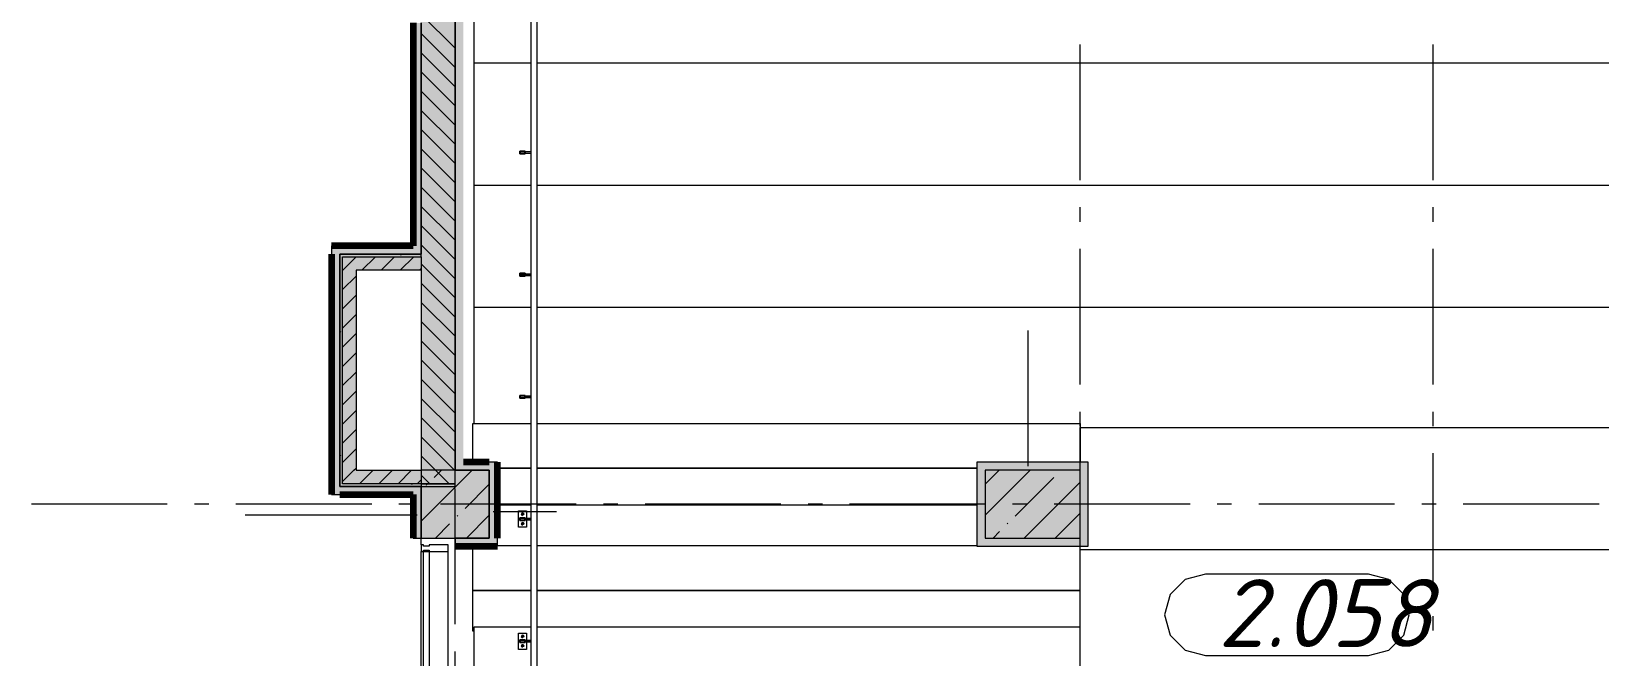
# Model space of a CAD drawing. Header units: millimetres. Extents: x -537608 to 253996, y -217170 to 186033.
# Drawn here: x -359182 to -347637, y -38024 to -33418 of the extents above; entities that cross this region are included whole.
import ezdxf

# ---------------------------------------------------------------- set-up
doc = ezdxf.new("R2010")
doc.units = ezdxf.units.MM
doc.layers.add('16) Лак 1.6м', color=160, linetype='Continuous', lineweight=90)
doc.layers.add('PDF _Геометрия', color=7, linetype='Continuous')
doc.layers.add('PDF _Текст', color=7, linetype='Continuous')
doc.layers.add('PDF _Сплошная заливка', color=7, linetype='Continuous', true_color=0xffffff)
doc.styles.add('PDF ISOCPEUR Italic', font='isocpeui.ttf')

msp = doc.modelspace()

# ---------------------------------------------------------------- hatches: boundary and pattern name
at = {"layer": 'PDF _Сплошная заливка', "transparency": 33554559}
for points in [[(-356311.3745, -36750.6652), (-356061.3734, -36750.6652), (-356061.3734, -31850.6636), (-356311.3745, -31850.6636), (-356311.3745, -36650.6648)], [(-356911.3684, -36750.6652), (-356891.3718, -36750.6652), (-356891.3718, -35058.4925), (-356911.3684, -35058.4925), (-356911.3684, -36650.6648)], [(-356891.3718, -36650.6648), (-356791.3714, -36650.6648), (-356791.3714, -35078.4913), (-356891.3718, -35078.4913), (-356891.3718, -35345.0422)], [(-356311.3745, -36750.6652), (-356311.3745, -36650.6648), (-356891.3718, -36650.6648), (-356891.3718, -36750.6652), (-356615.3803, -36750.6652)]]:
    msp.add_hatch(color=256, dxfattribs=at).paths.add_polyline_path(points)
at = {"layer": 'PDF _Сплошная заливка', "true_color": 0xff7d7d, "transparency": 33554559}
for points in [[(-356911.3684, -35058.4925), (-356311.3745, -35058.4925), (-356311.3745, -34998.4919), (-356971.367, -34998.4919), (-356971.367, -35058.4925)], [(-356371.373, -36830.6647), (-356371.373, -36770.6662), (-356911.3684, -36770.6662), (-356911.3684, -36830.6647), (-356615.3803, -36830.6647)]]:
    msp.add_hatch(color=11, dxfattribs=at).paths.add_polyline_path(points)
at = {"layer": 'PDF _Сплошная заливка', "true_color": 0x56bc34, "transparency": 33554559}
for points in [[(-355751.3738, -37150.6648), (-355751.3738, -36590.6662), (-355811.3724, -36590.6662), (-355811.3724, -37150.6648), (-355777.4074, -37150.6648)], [(-352161.3654, -36650.6648), (-351401.3725, -36650.6648), (-351401.3725, -36590.6662), (-352221.3725, -36590.6662), (-352221.3725, -36650.6648)], [(-355751.3738, -37210.6655), (-355751.3738, -37150.6648), (-356061.3734, -37150.6648), (-356061.3734, -37210.6655), (-355777.4074, -37210.6655)], [(-352161.3654, -37210.6655), (-351401.3725, -37210.6655), (-351401.3725, -37150.6648), (-352221.3725, -37150.6648), (-352221.3725, -37210.6655)]]:
    msp.add_hatch(color=85, dxfattribs=at).paths.add_polyline_path(points)

# ---------------------------------------------------------------- linework, layer by layer
at = {"layer": '16) Лак 1.6м'}
for p, q in [((-356371.373, -33355.6649), (-356371.373, -34998.4919)), ((-356371.373, -34998.4919), (-356971.367, -34998.4919)), ((-356971.367, -35058.4925), (-356971.367, -36830.6647)), ((-355811.3724, -36590.6662), (-356001.3663, -36590.6662)), ((-355751.3738, -37150.6648), (-355751.3738, -36590.6662)), ((-356911.3684, -36830.6647), (-356371.373, -36830.6647)), ((-356371.373, -36830.6647), (-356371.373, -37150.6648)), ((-356061.3734, -37210.6655), (-355751.3738, -37210.6655))]:
    msp.add_line(p, q, dxfattribs=at)
at = {"layer": 'PDF _Геометрия', "lineweight": 9}
for p, q in [((-355501.3728, -40165.6665), (-355501.3728, -27585.6631)), ((-355461.3709, -27585.6631), (-355461.3709, -40165.6665)), ((-356061.3734, -36590.6662), (-356061.3734, -31910.6643)), ((-356061.3734, -31910.6643), (-356061.3734, -36590.6662)), ((-356061.3734, -33543.2734), (-356311.3745, -33293.2723)), ((-356311.3745, -33355.6649), (-356311.3745, -34998.4919)), ((-356311.3745, -34998.4919), (-356311.3745, -33355.6649)), ((-356061.3734, -33684.6945), (-356311.3745, -33434.6934)), ((-356061.3734, -33826.1156), (-356311.3745, -33576.1145)), ((-356061.3734, -33967.5368), (-356311.3745, -33717.5356)), ((-356061.3734, -34108.9579), (-356311.3745, -33858.9568)), ((-356061.3734, -34250.379), (-356311.3745, -34000.38)), ((-356061.3734, -34391.8001), (-356311.3745, -34141.8011)), ((-356061.3734, -34533.2212), (-356311.3745, -34283.2222)), ((-355586.3714, -34320.6643), (-355586.3714, -34300.6655)), ((-355586.3714, -34300.6655), (-355586.3714, -34320.6643)), ((-355546.3695, -34300.6655), (-355586.3714, -34300.6655)), ((-355586.3714, -34320.6643), (-355546.3695, -34320.6643)), ((-355583.3745, -34303.6646), (-355583.3745, -34317.6653)), ((-355583.3745, -34317.6653), (-355583.3745, -34303.6646)), ((-355583.3745, -34303.6646), (-355549.3664, -34303.6646)), ((-355549.3664, -34317.6653), (-355583.3745, -34317.6653)), ((-355549.3664, -34317.6653), (-355549.3664, -34303.6646)), ((-355549.3664, -34303.6646), (-355549.3664, -34317.6653)), ((-355546.3695, -34300.6655), (-355546.3695, -34320.6643)), ((-355546.3695, -34320.6643), (-355546.3695, -34300.6655)), ((-355506.3676, -34305.6647), (-355546.3695, -34305.6647)), ((-355546.3695, -34305.8348), (-355546.3695, -34305.6647)), ((-355546.3695, -34305.6647), (-355546.3695, -34305.8348)), ((-355546.3695, -34306.3343), (-355546.3695, -34305.8348)), ((-355546.3695, -34305.8348), (-355546.3695, -34306.3343)), ((-355546.3695, -34307.1287), (-355546.3695, -34306.3343)), ((-355546.3695, -34306.3343), (-355546.3695, -34307.1287)), ((-355546.3695, -34308.1643), (-355546.3695, -34307.1287)), ((-355546.3695, -34307.1287), (-355546.3695, -34308.1643)), ((-355546.3695, -34309.3699), (-355546.3695, -34308.1643)), ((-355546.3695, -34308.1643), (-355546.3695, -34309.3699)), ((-355546.3695, -34310.6639), (-355546.3695, -34309.3699)), ((-355546.3695, -34309.3699), (-355546.3695, -34310.6639)), ((-355546.3695, -34310.6639), (-355546.3695, -34311.9599)), ((-355546.3695, -34311.9599), (-355546.3695, -34310.6639)), ((-355546.3695, -34311.9599), (-355546.3695, -34313.1656)), ((-355546.3695, -34313.1656), (-355546.3695, -34311.9599)), ((-355546.3695, -34313.1656), (-355546.3695, -34314.2011)), ((-355546.3695, -34314.2011), (-355546.3695, -34313.1656)), ((-355546.3695, -34314.2011), (-355546.3695, -34314.9956)), ((-355546.3695, -34314.9956), (-355546.3695, -34314.2011)), ((-355546.3695, -34314.9956), (-355546.3695, -34315.4951)), ((-355546.3695, -34315.4951), (-355546.3695, -34314.9956)), ((-355546.3695, -34315.4951), (-355546.3695, -34315.6652)), ((-355546.3695, -34315.6652), (-355546.3695, -34315.4951)), ((-355546.3695, -34315.6652), (-355506.3676, -34315.6652)), ((-355501.3728, -34305.6647), (-355506.3676, -34305.6647)), ((-355506.3676, -34315.6652), (-355502.8368, -34315.6652)), ((-356061.3734, -34674.6445), (-356311.3745, -34424.6434)), ((-356061.3734, -34816.0656), (-356311.3745, -34566.0645)), ((-356061.3734, -34957.4867), (-356311.3745, -34707.4856)), ((-356061.3734, -35098.9078), (-356311.3745, -34848.9067)), ((-356971.367, -34998.4919), (-356971.367, -35058.4925)), ((-356891.3718, -35058.4925), (-356911.3684, -35058.4925)), ((-356911.3684, -35058.4925), (-356911.3684, -36650.6648)), ((-356911.3684, -36770.6662), (-356911.3684, -35058.4925)), ((-356911.3684, -35058.4925), (-356311.3745, -35058.4925)), ((-356791.3714, -35058.4925), (-356891.3718, -35058.4925)), ((-356891.3718, -36650.6648), (-356891.3718, -35078.4913)), ((-356891.3718, -35078.4913), (-356791.3714, -35078.4913)), ((-356891.3718, -35179.3702), (-356791.3714, -35079.3697)), ((-356311.3745, -35058.4925), (-356791.3714, -35058.4925)), ((-356791.3714, -35079.3697), (-356790.493, -35078.4913)), ((-356791.3714, -35078.4913), (-356311.3745, -35078.4913)), ((-356749.0701, -35178.4918), (-356649.0697, -35078.4913)), ((-356607.6469, -35178.4918), (-356507.6464, -35078.4913)), ((-356466.2322, -35178.4918), (-356366.2318, -35078.4913)), ((-356061.3734, -35240.3289), (-356311.3745, -34990.3278)), ((-356311.3745, -35058.4925), (-356311.3745, -34998.4919)), ((-356311.3745, -34998.4919), (-356311.3745, -35058.4925)), ((-356311.3745, -35078.4913), (-356311.3745, -35058.4925)), ((-356311.3745, -35078.4913), (-356311.3745, -35178.4918)), ((-356311.3745, -35178.4918), (-356791.3714, -35178.4918)), ((-356791.3714, -35178.4918), (-356791.3714, -36650.6648)), ((-356324.8089, -35178.4918), (-356311.3745, -35165.0552)), ((-356061.3734, -35381.7501), (-356311.3745, -35131.7511)), ((-356311.3745, -35178.4918), (-356311.3745, -36650.6648)), ((-355586.3714, -35220.666), (-355586.3714, -35200.665)), ((-355586.3714, -35200.665), (-355586.3714, -35220.666)), ((-355546.3695, -35200.665), (-355586.3714, -35200.665)), ((-355583.3745, -35203.6641), (-355583.3745, -35217.6648)), ((-355583.3745, -35217.6648), (-355583.3745, -35203.6641)), ((-355583.3745, -35203.6641), (-355549.3664, -35203.6641)), ((-355549.3664, -35217.6648), (-355549.3664, -35203.6641)), ((-355549.3664, -35203.6641), (-355549.3664, -35217.6648)), ((-355546.3695, -35200.665), (-355546.3695, -35220.666)), ((-355546.3695, -35220.666), (-355546.3695, -35200.665)), ((-355506.3676, -35205.6642), (-355546.3695, -35205.6642)), ((-355546.3695, -35205.6642), (-355506.3676, -35205.6642)), ((-355546.3695, -35205.8364), (-355546.3695, -35205.6642)), ((-355546.3695, -35205.6642), (-355546.3695, -35205.8364)), ((-355546.3695, -35205.8364), (-355546.3695, -35205.6642)), ((-355546.3695, -35205.6642), (-355546.3695, -35205.8364)), ((-355546.3695, -35206.3359), (-355546.3695, -35205.8364)), ((-355546.3695, -35205.8364), (-355546.3695, -35206.3359)), ((-355546.3695, -35206.3359), (-355546.3695, -35205.8364)), ((-355546.3695, -35205.8364), (-355546.3695, -35206.3359)), ((-355546.3695, -35207.1303), (-355546.3695, -35206.3359)), ((-355546.3695, -35206.3359), (-355546.3695, -35207.1303)), ((-355546.3695, -35207.1303), (-355546.3695, -35206.3359)), ((-355546.3695, -35206.3359), (-355546.3695, -35207.1303)), ((-355546.3695, -35208.1659), (-355546.3695, -35207.1303)), ((-355546.3695, -35207.1303), (-355546.3695, -35208.1659)), ((-355546.3695, -35208.1659), (-355546.3695, -35207.1303)), ((-355546.3695, -35207.1303), (-355546.3695, -35208.1659)), ((-355546.3695, -35209.3716), (-355546.3695, -35208.1659)), ((-355546.3695, -35208.1659), (-355546.3695, -35209.3716)), ((-355546.3695, -35209.3716), (-355546.3695, -35208.1659)), ((-355546.3695, -35208.1659), (-355546.3695, -35209.3716)), ((-355546.3695, -35210.6655), (-355546.3695, -35209.3716)), ((-355546.3695, -35209.3716), (-355546.3695, -35210.6655)), ((-355546.3695, -35210.6655), (-355546.3695, -35209.3716)), ((-355546.3695, -35209.3716), (-355546.3695, -35210.6655)), ((-355546.3695, -35210.6655), (-355546.3695, -35211.9594)), ((-355546.3695, -35211.9594), (-355546.3695, -35210.6655)), ((-355546.3695, -35210.6655), (-355546.3695, -35211.9594)), ((-355546.3695, -35211.9594), (-355546.3695, -35210.6655)), ((-355501.3728, -35205.6642), (-355506.3676, -35205.6642)), ((-355506.3676, -35205.6642), (-355501.3728, -35205.6642)), ((-356891.3718, -35320.7913), (-356791.3714, -35220.7908)), ((-356061.3734, -35523.1712), (-356311.3745, -35273.1722)), ((-355586.3714, -35220.666), (-355546.3695, -35220.666)), ((-355549.3664, -35217.6648), (-355583.3745, -35217.6648)), ((-355546.3695, -35211.9594), (-355546.3695, -35213.1651)), ((-355546.3695, -35213.1651), (-355546.3695, -35211.9594)), ((-355546.3695, -35211.9594), (-355546.3695, -35213.1651)), ((-355546.3695, -35213.1651), (-355546.3695, -35211.9594)), ((-355546.3695, -35213.1651), (-355546.3695, -35214.2007)), ((-355546.3695, -35214.2007), (-355546.3695, -35213.1651)), ((-355546.3695, -35213.1651), (-355546.3695, -35214.2007)), ((-355546.3695, -35214.2007), (-355546.3695, -35213.1651)), ((-355546.3695, -35214.2007), (-355546.3695, -35214.9951)), ((-355546.3695, -35214.9951), (-355546.3695, -35214.2007)), ((-355546.3695, -35214.2007), (-355546.3695, -35214.9951)), ((-355546.3695, -35214.9951), (-355546.3695, -35214.2007)), ((-355546.3695, -35214.9951), (-355546.3695, -35215.4946)), ((-355546.3695, -35215.4946), (-355546.3695, -35214.9951)), ((-355546.3695, -35214.9951), (-355546.3695, -35215.4946)), ((-355546.3695, -35215.4946), (-355546.3695, -35214.9951)), ((-355546.3695, -35215.4946), (-355546.3695, -35215.6647)), ((-355546.3695, -35215.6647), (-355546.3695, -35215.4946)), ((-355546.3695, -35215.4946), (-355546.3695, -35215.6647)), ((-355546.3695, -35215.6647), (-355546.3695, -35215.4946)), ((-355506.3676, -35215.6647), (-355546.3695, -35215.6647)), ((-355546.3695, -35215.6647), (-355506.3676, -35215.6647)), ((-355506.3676, -35215.6647), (-355502.8368, -35215.6647)), ((-355502.8368, -35215.6647), (-355506.3676, -35215.6647)), ((-356891.3718, -35462.2124), (-356791.3714, -35362.212)), ((-356061.3734, -35664.5923), (-356311.3745, -35414.5934)), ((-356891.3718, -35603.6335), (-356791.3714, -35503.6331)), ((-356061.3734, -35806.0156), (-356311.3745, -35556.0145)), ((-356891.3718, -35745.0546), (-356791.3714, -35645.0542)), ((-351843.641, -36620.6655), (-351843.641, -35620.6656)), ((-356891.3718, -35886.4758), (-356791.3714, -35786.4753)), ((-356061.3734, -35947.4367), (-356311.3745, -35697.4356)), ((-356061.3734, -36088.8578), (-356311.3745, -35838.8567)), ((-356891.3718, -36027.8969), (-356791.3714, -35927.8986)), ((-356061.3734, -36230.2789), (-356311.3745, -35980.2778)), ((-356891.3718, -36169.318), (-356791.3714, -36069.3197)), ((-356061.3734, -36371.7), (-356311.3745, -36121.7011)), ((-355586.3714, -36120.6656), (-355586.3714, -36100.6646)), ((-355586.3714, -36100.6646), (-355586.3714, -36120.6656)), ((-355546.3695, -36100.6646), (-355586.3714, -36100.6646)), ((-355586.3714, -36120.6656), (-355546.3695, -36120.6656)), ((-355583.3745, -36103.6658), (-355583.3745, -36117.6643)), ((-355583.3745, -36117.6643), (-355583.3745, -36103.6658)), ((-355583.3745, -36103.6658), (-355549.3664, -36103.6658)), ((-355549.3664, -36117.6643), (-355583.3745, -36117.6643)), ((-355549.3664, -36117.6643), (-355549.3664, -36103.6658)), ((-355549.3664, -36103.6658), (-355549.3664, -36117.6643)), ((-355546.3695, -36100.6646), (-355546.3695, -36120.6656)), ((-355546.3695, -36120.6656), (-355546.3695, -36100.6646)), ((-355506.3676, -36105.6659), (-355546.3695, -36105.6659)), ((-355546.3695, -36105.6659), (-355506.3676, -36105.6659)), ((-355546.3695, -36105.836), (-355546.3695, -36105.6659)), ((-355546.3695, -36105.6659), (-355546.3695, -36105.836)), ((-355546.3695, -36105.836), (-355546.3695, -36105.6659)), ((-355546.3695, -36105.6659), (-355546.3695, -36105.836)), ((-355546.3695, -36106.3355), (-355546.3695, -36105.836)), ((-355546.3695, -36105.836), (-355546.3695, -36106.3355)), ((-355546.3695, -36106.3355), (-355546.3695, -36105.836)), ((-355546.3695, -36105.836), (-355546.3695, -36106.3355)), ((-355546.3695, -36107.1299), (-355546.3695, -36106.3355)), ((-355546.3695, -36106.3355), (-355546.3695, -36107.1299)), ((-355546.3695, -36107.1299), (-355546.3695, -36106.3355)), ((-355546.3695, -36106.3355), (-355546.3695, -36107.1299)), ((-355546.3695, -36108.1655), (-355546.3695, -36107.1299)), ((-355546.3695, -36107.1299), (-355546.3695, -36108.1655)), ((-355546.3695, -36108.1655), (-355546.3695, -36107.1299)), ((-355546.3695, -36107.1299), (-355546.3695, -36108.1655)), ((-355546.3695, -36109.3711), (-355546.3695, -36108.1655)), ((-355546.3695, -36108.1655), (-355546.3695, -36109.3711)), ((-355546.3695, -36109.3711), (-355546.3695, -36108.1655)), ((-355546.3695, -36108.1655), (-355546.3695, -36109.3711)), ((-355546.3695, -36110.665), (-355546.3695, -36109.3711)), ((-355546.3695, -36109.3711), (-355546.3695, -36110.665)), ((-355546.3695, -36110.665), (-355546.3695, -36109.3711)), ((-355546.3695, -36109.3711), (-355546.3695, -36110.665)), ((-355546.3695, -36110.665), (-355546.3695, -36111.959)), ((-355546.3695, -36111.959), (-355546.3695, -36110.665)), ((-355546.3695, -36110.665), (-355546.3695, -36111.959)), ((-355546.3695, -36111.959), (-355546.3695, -36110.665)), ((-355546.3695, -36111.959), (-355546.3695, -36113.1646)), ((-355546.3695, -36113.1646), (-355546.3695, -36111.959)), ((-355546.3695, -36111.959), (-355546.3695, -36113.1646)), ((-355546.3695, -36113.1646), (-355546.3695, -36111.959)), ((-355546.3695, -36113.1646), (-355546.3695, -36114.2002)), ((-355546.3695, -36114.2002), (-355546.3695, -36113.1646)), ((-355546.3695, -36113.1646), (-355546.3695, -36114.2002)), ((-355546.3695, -36114.2002), (-355546.3695, -36113.1646)), ((-355546.3695, -36114.2002), (-355546.3695, -36114.9946)), ((-355546.3695, -36114.9946), (-355546.3695, -36114.2002)), ((-355546.3695, -36114.2002), (-355546.3695, -36114.9946)), ((-355546.3695, -36114.9946), (-355546.3695, -36114.2002)), ((-355546.3695, -36114.9946), (-355546.3695, -36115.4941)), ((-355546.3695, -36115.4941), (-355546.3695, -36114.9946)), ((-355546.3695, -36114.9946), (-355546.3695, -36115.4941)), ((-355546.3695, -36115.4941), (-355546.3695, -36114.9946)), ((-355546.3695, -36115.4941), (-355546.3695, -36115.6642)), ((-355546.3695, -36115.6642), (-355546.3695, -36115.4941)), ((-355546.3695, -36115.4941), (-355546.3695, -36115.6642)), ((-355546.3695, -36115.6642), (-355546.3695, -36115.4941)), ((-355506.3676, -36115.6642), (-355546.3695, -36115.6642)), ((-355546.3695, -36115.6642), (-355506.3676, -36115.6642)), ((-355501.3728, -36105.6659), (-355506.3676, -36105.6659)), ((-355506.3676, -36105.6659), (-355501.3728, -36105.6659)), ((-355506.3676, -36115.6642), (-355502.8368, -36115.6642)), ((-355502.8368, -36115.6642), (-355506.3676, -36115.6642)), ((-356891.3718, -36310.7412), (-356791.3714, -36210.7408)), ((-356891.3718, -36452.1624), (-356791.3714, -36352.162)), ((-356061.3734, -36513.1211), (-356311.3745, -36263.1222)), ((-356061.3734, -36654.5422), (-356311.3745, -36404.5434)), ((-356891.3718, -36593.5835), (-356791.3714, -36493.5831)), ((-356106.6716, -36750.6652), (-356311.3745, -36545.9645)), ((-356061.3734, -36650.6648), (-356061.3734, -36590.6662)), ((-356061.3734, -36590.6662), (-356061.3734, -36650.6648)), ((-355751.3738, -36590.6662), (-355811.3724, -36590.6662)), ((-351401.3725, -36590.6662), (-352221.3725, -36590.6662)), ((-352221.3725, -36590.6662), (-352221.3725, -36650.6648)), ((-351401.3725, -36650.6648), (-351401.3725, -36590.6662)), ((-356911.3684, -36650.6648), (-356911.3684, -36750.6652)), ((-356891.3718, -36735.0046), (-356807.0276, -36650.6648)), ((-356891.3718, -36750.6652), (-356891.3718, -36650.6648)), ((-356807.0276, -36650.6648), (-356791.3714, -36635.0042)), ((-356791.3714, -36650.6648), (-356311.3745, -36650.6648)), ((-356765.6134, -36750.6652), (-356665.613, -36650.6648)), ((-356624.1902, -36750.6652), (-356524.1897, -36650.6648)), ((-356482.7669, -36750.6652), (-356382.7664, -36650.6648)), ((-356311.3745, -37026.3575), (-355935.6753, -36650.6648)), ((-355811.3724, -36650.6648), (-356311.3745, -36650.6648)), ((-356311.3745, -36650.6648), (-356311.3745, -37150.6648)), ((-356311.3745, -36650.6648), (-356311.3745, -36750.6652)), ((-356248.0949, -36750.6652), (-356311.3745, -36687.3856)), ((-356217.1871, -36704.0731), (-356163.7766, -36650.6648)), ((-356061.3734, -36750.6652), (-356061.3734, -36650.6648)), ((-356061.3734, -36650.6648), (-355811.3724, -36650.6648)), ((-355811.3724, -37150.6648), (-355811.3724, -36650.6648)), ((-355811.3724, -36650.6648), (-355811.3724, -37150.6648)), ((-352221.3725, -36650.6648), (-352221.3725, -37150.6648)), ((-352161.3654, -36982.1315), (-351829.9051, -36650.6648)), ((-352161.3654, -36754.0324), (-352058.0063, -36650.6648)), ((-352161.3654, -36650.6648), (-352161.3654, -37150.6648)), ((-351461.371, -36650.6648), (-352161.3654, -36650.6648)), ((-351940.3345, -36989.1953), (-351655.2144, -36704.0731)), ((-351461.371, -37150.6648), (-351461.371, -36650.6648)), ((-351401.3725, -37150.6648), (-351401.3725, -36650.6648)), ((-356911.3684, -36750.6652), (-356911.3684, -36770.6662)), ((-356911.3684, -36770.6662), (-356061.3734, -36770.6662)), ((-356371.373, -36770.6662), (-356911.3684, -36770.6662)), ((-356311.3745, -36750.6652), (-356891.3718, -36750.6652)), ((-356311.3745, -36770.6662), (-356371.373, -36770.6662)), ((-356341.3436, -36750.6652), (-356311.3745, -36720.6897)), ((-356311.3745, -36750.6652), (-356061.3734, -36750.6652)), ((-356061.3734, -36750.6652), (-356311.3745, -36750.6652)), ((-356311.3745, -37150.6648), (-356311.3745, -36770.6662)), ((-356274.2059, -36761.0984), (-356269.4694, -36756.3555)), ((-356061.3734, -36770.6662), (-356061.3734, -36750.6652)), ((-355989.0858, -36932.1722), (-355811.3724, -36754.4566)), ((-351873.7049, -37150.6648), (-351461.371, -36738.3288)), ((-356971.367, -36830.6647), (-356911.3684, -36830.6647)), ((-356341.3695, -36982.5793), (-357608.6674, -36982.5793)), ((-356207.5763, -37150.6648), (-356103.1321, -37046.2206)), ((-356046.1133, -36989.1953), (-356041.3682, -36984.4546)), ((-355979.4837, -37150.6648), (-355811.3724, -36982.5556)), ((-355781.3688, -36953.9127), (-355315.2197, -36953.9127)), ((-355596.3697, -37070.6653), (-355596.3697, -36950.6661)), ((-355596.3697, -36950.6661), (-355536.3712, -36950.6661)), ((-355586.3714, -37020.6651), (-355586.3714, -37000.6663)), ((-355586.3714, -37000.6663), (-355586.3714, -37020.6651)), ((-355546.3695, -37000.6663), (-355586.3714, -37000.6663)), ((-355586.3714, -37020.6651), (-355546.3695, -37020.6651)), ((-355583.3745, -37003.6654), (-355583.3745, -37017.666)), ((-355583.3745, -37017.666), (-355583.3745, -37003.6654)), ((-355583.3745, -37003.6654), (-355549.3664, -37003.6654)), ((-355549.3664, -37017.666), (-355583.3745, -37017.666)), ((-355561.8708, -36967.8704), (-355560.0106, -36969.3021)), ((-355561.8708, -37037.8715), (-355560.0106, -37039.3011)), ((-355560.0106, -36969.3021), (-355558.5724, -36971.1665)), ((-355560.0106, -37039.3011), (-355558.5724, -37041.1655)), ((-355558.5724, -36971.1665), (-355557.6768, -36973.3367)), ((-355557.3668, -36975.6662), (-355558.5724, -36980.1659)), ((-355558.5724, -37041.1655), (-355557.6768, -37043.3357)), ((-355557.3668, -37045.6652), (-355558.5724, -37050.1649)), ((-355557.6768, -36973.3367), (-355557.3668, -36975.6662)), ((-355557.6768, -37043.3357), (-355557.3668, -37045.6652)), ((-355549.3664, -37017.666), (-355549.3664, -37003.6654)), ((-355549.3664, -37003.6654), (-355549.3664, -37017.666)), ((-355546.3695, -37000.6663), (-355546.3695, -37020.6651)), ((-355546.3695, -37020.6651), (-355546.3695, -37000.6663)), ((-355506.3676, -37005.6655), (-355546.3695, -37005.6655)), ((-355546.3695, -37005.6655), (-355506.3676, -37005.6655)), ((-355546.3695, -37005.8356), (-355546.3695, -37005.6655)), ((-355546.3695, -37005.6655), (-355546.3695, -37005.8356)), ((-355546.3695, -37005.8356), (-355546.3695, -37005.6655)), ((-355546.3695, -37005.6655), (-355546.3695, -37005.8356)), ((-355546.3695, -37006.335), (-355546.3695, -37005.8356)), ((-355546.3695, -37005.8356), (-355546.3695, -37006.335)), ((-355546.3695, -37006.335), (-355546.3695, -37005.8356)), ((-355546.3695, -37005.8356), (-355546.3695, -37006.335)), ((-355546.3695, -37007.1295), (-355546.3695, -37006.335)), ((-355546.3695, -37006.335), (-355546.3695, -37007.1295)), ((-355546.3695, -37007.1295), (-355546.3695, -37006.335)), ((-355546.3695, -37006.335), (-355546.3695, -37007.1295)), ((-355546.3695, -37008.165), (-355546.3695, -37007.1295)), ((-355546.3695, -37007.1295), (-355546.3695, -37008.165)), ((-355546.3695, -37008.165), (-355546.3695, -37007.1295)), ((-355546.3695, -37007.1295), (-355546.3695, -37008.165)), ((-355546.3695, -37009.3707), (-355546.3695, -37008.165)), ((-355546.3695, -37008.165), (-355546.3695, -37009.3707)), ((-355546.3695, -37009.3707), (-355546.3695, -37008.165)), ((-355546.3695, -37008.165), (-355546.3695, -37009.3707)), ((-355546.3695, -37010.6646), (-355546.3695, -37009.3707)), ((-355546.3695, -37009.3707), (-355546.3695, -37010.6646)), ((-355546.3695, -37010.6646), (-355546.3695, -37009.3707)), ((-355546.3695, -37009.3707), (-355546.3695, -37010.6646)), ((-355546.3695, -37010.6646), (-355546.3695, -37011.9586)), ((-355546.3695, -37011.9586), (-355546.3695, -37010.6646)), ((-355546.3695, -37010.6646), (-355546.3695, -37011.9586)), ((-355546.3695, -37011.9586), (-355546.3695, -37010.6646)), ((-355546.3695, -37011.9586), (-355546.3695, -37013.1663)), ((-355546.3695, -37013.1663), (-355546.3695, -37011.9586)), ((-355546.3695, -37011.9586), (-355546.3695, -37013.1663)), ((-355546.3695, -37013.1663), (-355546.3695, -37011.9586)), ((-355546.3695, -37013.1663), (-355546.3695, -37014.2019)), ((-355546.3695, -37014.2019), (-355546.3695, -37013.1663)), ((-355546.3695, -37013.1663), (-355546.3695, -37014.2019)), ((-355546.3695, -37014.2019), (-355546.3695, -37013.1663)), ((-355546.3695, -37014.2019), (-355546.3695, -37014.9964)), ((-355546.3695, -37014.9964), (-355546.3695, -37014.2019)), ((-355546.3695, -37014.2019), (-355546.3695, -37014.9964)), ((-355546.3695, -37014.9964), (-355546.3695, -37014.2019)), ((-355546.3695, -37014.9964), (-355546.3695, -37015.4958)), ((-355546.3695, -37015.4958), (-355546.3695, -37014.9964)), ((-355546.3695, -37014.9964), (-355546.3695, -37015.4958)), ((-355546.3695, -37015.4958), (-355546.3695, -37014.9964)), ((-355546.3695, -37015.4958), (-355546.3695, -37015.6659)), ((-355546.3695, -37015.6659), (-355546.3695, -37015.4958)), ((-355546.3695, -37015.4958), (-355546.3695, -37015.6659)), ((-355546.3695, -37015.6659), (-355546.3695, -37015.4958)), ((-355506.3676, -37015.6659), (-355546.3695, -37015.6659)), ((-355546.3695, -37015.6659), (-355506.3676, -37015.6659)), ((-355536.3712, -36950.6661), (-355536.3712, -37070.6653)), ((-355501.3728, -37005.6655), (-355506.3676, -37005.6655)), ((-355506.3676, -37005.6655), (-355501.3728, -37005.6655)), ((-355506.3676, -37015.6659), (-355502.8368, -37015.6659)), ((-355502.8368, -37015.6659), (-355506.3676, -37015.6659)), ((-351997.3619, -37046.2206), (-351992.6168, -37041.4799)), ((-351645.6122, -37150.6648), (-351461.371, -36966.4279)), ((-356371.373, -37150.6648), (-356311.3745, -37150.6648)), ((-356311.3745, -37150.6648), (-355811.3724, -37150.6648)), ((-355811.3724, -37150.6648), (-356061.3734, -37150.6648)), ((-356061.3734, -37150.6648), (-356061.3734, -37210.6655)), ((-355751.3738, -37210.6655), (-355751.3738, -37150.6648)), ((-355536.3712, -37070.6653), (-355596.3697, -37070.6653)), ((-352221.3725, -37150.6648), (-352221.3725, -37210.6655)), ((-352161.3654, -37150.6648), (-351461.371, -37150.6648)), ((-352101.8061, -37150.6648), (-352054.3894, -37103.246)), ((-351401.3725, -37210.6655), (-351401.3725, -37150.6648)), ((-356294.3748, -37200.665), (-356311.3745, -37200.665)), ((-356311.3745, -37200.665), (-356311.3745, -37250.6652)), ((-356311.3745, -38525.6664), (-356311.3745, -37250.6652)), ((-356311.3745, -37250.6652), (-356294.3748, -37250.6652)), ((-356294.3748, -37210.6655), (-356294.3748, -37200.665)), ((-356254.3729, -37210.6655), (-356294.3748, -37210.6655)), ((-356294.3748, -37250.6652), (-356294.3748, -37240.6647)), ((-356294.3748, -37240.6647), (-356254.3729, -37240.6647)), ((-356294.3748, -37250.6652), (-356254.3729, -37250.6652)), ((-356294.3748, -38525.6664), (-356294.3748, -37250.6652)), ((-356114.3706, -37200.665), (-356254.3729, -37200.665)), ((-356254.3729, -37200.665), (-356254.3729, -37210.6655)), ((-356254.3729, -37240.6647), (-356254.3729, -37250.6652)), ((-356254.3729, -37250.6652), (-356254.3729, -38525.6664)), ((-356254.3729, -37250.6652), (-356114.3706, -37250.6652)), ((-356114.3706, -37250.6652), (-356114.3706, -37200.665)), ((-356114.3706, -38525.6664), (-356114.3706, -37250.6652)), ((-352221.3725, -37210.6655), (-351401.3725, -37210.6655)), ((-355596.3697, -37970.6648), (-355596.3697, -37850.6656)), ((-355596.3697, -37850.6656), (-355536.3712, -37850.6656)), ((-355536.3712, -37850.6656), (-355536.3712, -37970.6648)), ((-355536.3712, -37970.6648), (-355596.3697, -37970.6648)), ((-355586.3714, -37920.6646), (-355586.3714, -37900.6658)), ((-355586.3714, -37900.6658), (-355586.3714, -37920.6646)), ((-355546.3695, -37900.6658), (-355586.3714, -37900.6658)), ((-355586.3714, -37920.6646), (-355546.3695, -37920.6646)), ((-355583.3745, -37903.6649), (-355583.3745, -37917.6656)), ((-355583.3745, -37917.6656), (-355583.3745, -37903.6649)), ((-355583.3745, -37903.6649), (-355549.3664, -37903.6649)), ((-355549.3664, -37917.6656), (-355583.3745, -37917.6656)), ((-355561.8708, -37867.872), (-355560.0106, -37869.3016)), ((-355561.8708, -37937.871), (-355560.0106, -37939.3028)), ((-355560.0106, -37869.3016), (-355558.5724, -37871.166)), ((-355560.0106, -37939.3028), (-355558.5724, -37941.165)), ((-355558.5724, -37871.166), (-355557.6768, -37873.3362)), ((-355557.3668, -37875.6657), (-355558.5724, -37880.1654)), ((-355558.5724, -37941.165), (-355557.6768, -37943.3374)), ((-355557.3668, -37945.6647), (-355558.5724, -37950.1665)), ((-355557.6768, -37873.3362), (-355557.3668, -37875.6657)), ((-355557.6768, -37943.3374), (-355557.3668, -37945.6647)), ((-355549.3664, -37917.6656), (-355549.3664, -37903.6649)), ((-355549.3664, -37903.6649), (-355549.3664, -37917.6656)), ((-355546.3695, -37900.6658), (-355546.3695, -37920.6646)), ((-355546.3695, -37920.6646), (-355546.3695, -37900.6658)), ((-355506.3676, -37905.665), (-355546.3695, -37905.665)), ((-355546.3695, -37905.665), (-355506.3676, -37905.665)), ((-355546.3695, -37905.8351), (-355546.3695, -37905.665)), ((-355546.3695, -37905.665), (-355546.3695, -37905.8351)), ((-355546.3695, -37905.8351), (-355546.3695, -37905.665)), ((-355546.3695, -37905.665), (-355546.3695, -37905.8351)), ((-355546.3695, -37906.3346), (-355546.3695, -37905.8351)), ((-355546.3695, -37905.8351), (-355546.3695, -37906.3346)), ((-355546.3695, -37906.3346), (-355546.3695, -37905.8351)), ((-355546.3695, -37905.8351), (-355546.3695, -37906.3346)), ((-355546.3695, -37907.1311), (-355546.3695, -37906.3346)), ((-355546.3695, -37906.3346), (-355546.3695, -37907.1311)), ((-355546.3695, -37907.1311), (-355546.3695, -37906.3346)), ((-355546.3695, -37906.3346), (-355546.3695, -37907.1311)), ((-355546.3695, -37908.1667), (-355546.3695, -37907.1311)), ((-355546.3695, -37907.1311), (-355546.3695, -37908.1667)), ((-355546.3695, -37908.1667), (-355546.3695, -37907.1311)), ((-355546.3695, -37907.1311), (-355546.3695, -37908.1667)), ((-355546.3695, -37909.3724), (-355546.3695, -37908.1667)), ((-355546.3695, -37908.1667), (-355546.3695, -37909.3724)), ((-355546.3695, -37909.3724), (-355546.3695, -37908.1667)), ((-355546.3695, -37908.1667), (-355546.3695, -37909.3724)), ((-355546.3695, -37910.6663), (-355546.3695, -37909.3724)), ((-355546.3695, -37909.3724), (-355546.3695, -37910.6663)), ((-355546.3695, -37910.6663), (-355546.3695, -37909.3724)), ((-355546.3695, -37909.3724), (-355546.3695, -37910.6663)), ((-355546.3695, -37910.6663), (-355546.3695, -37911.9602)), ((-355546.3695, -37911.9602), (-355546.3695, -37910.6663)), ((-355546.3695, -37910.6663), (-355546.3695, -37911.9602)), ((-355546.3695, -37911.9602), (-355546.3695, -37910.6663)), ((-355546.3695, -37911.9602), (-355546.3695, -37913.1659)), ((-355546.3695, -37913.1659), (-355546.3695, -37911.9602)), ((-355546.3695, -37911.9602), (-355546.3695, -37913.1659)), ((-355546.3695, -37913.1659), (-355546.3695, -37911.9602)), ((-355546.3695, -37913.1659), (-355546.3695, -37914.2014)), ((-355546.3695, -37914.2014), (-355546.3695, -37913.1659)), ((-355546.3695, -37913.1659), (-355546.3695, -37914.2014)), ((-355546.3695, -37914.2014), (-355546.3695, -37913.1659)), ((-355546.3695, -37914.2014), (-355546.3695, -37914.9959)), ((-355546.3695, -37914.9959), (-355546.3695, -37914.2014)), ((-355546.3695, -37914.2014), (-355546.3695, -37914.9959)), ((-355546.3695, -37914.9959), (-355546.3695, -37914.2014)), ((-355546.3695, -37914.9959), (-355546.3695, -37915.4954)), ((-355546.3695, -37915.4954), (-355546.3695, -37914.9959)), ((-355546.3695, -37914.9959), (-355546.3695, -37915.4954)), ((-355546.3695, -37915.4954), (-355546.3695, -37914.9959)), ((-355546.3695, -37915.4954), (-355546.3695, -37915.6654)), ((-355546.3695, -37915.6654), (-355546.3695, -37915.4954)), ((-355546.3695, -37915.4954), (-355546.3695, -37915.6654)), ((-355546.3695, -37915.6654), (-355546.3695, -37915.4954)), ((-355506.3676, -37915.6654), (-355546.3695, -37915.6654)), ((-355546.3695, -37915.6654), (-355506.3676, -37915.6654)), ((-355501.3728, -37905.665), (-355506.3676, -37905.665)), ((-355506.3676, -37905.665), (-355501.3728, -37905.665)), ((-355506.3676, -37915.6654), (-355502.8368, -37915.6654)), ((-355502.8368, -37915.6654), (-355506.3676, -37915.6654))]:
    msp.add_line(p, q, dxfattribs=at)
at = {"layer": 'PDF _Геометрия', "color": 9, "lineweight": 9, "true_color": 0xc0c0c0}
for p, q in [((-355921.3711, -33650.6649), (-355921.3711, -32750.6653)), ((-355921.3711, -34550.6645), (-355921.3711, -33650.6649)), ((-355921.3711, -33650.6649), (-355501.3728, -33650.6649)), ((-355461.3709, -33650.6649), (-342671.3662, -33650.6649)), ((-355921.3711, -35450.6661), (-355921.3711, -34550.6645)), ((-355921.3711, -34550.6645), (-355501.3728, -34550.6645)), ((-355461.3709, -34550.6645), (-342671.3662, -34550.6645)), ((-355921.3711, -36305.6646), (-355921.3711, -35450.6661)), ((-355921.3711, -35450.6661), (-355501.3728, -35450.6661)), ((-355461.3709, -35450.6661), (-342671.3662, -35450.6661)), ((-355931.3694, -36590.6662), (-355931.3694, -36305.6646)), ((-355931.3694, -36305.6646), (-355501.3728, -36305.6646)), ((-355461.3709, -36305.6646), (-351461.371, -36305.6646)), ((-351461.371, -36305.6646), (-351461.371, -36590.6662)), ((-351461.371, -36590.6662), (-351461.371, -36335.666)), ((-351461.371, -36335.666), (-344261.366, -36335.666)), ((-355751.3738, -36635.6651), (-355501.3728, -36635.6651)), ((-355501.3728, -36635.6651), (-355751.3738, -36635.6651)), ((-355461.3709, -36635.6651), (-352221.3725, -36635.6651)), ((-352221.3725, -36635.6651), (-355461.3709, -36635.6651)), ((-355751.3738, -36905.665), (-355501.3728, -36905.665)), ((-355461.3709, -36905.665), (-352221.3725, -36905.665)), ((-356311.3745, -37200.665), (-356311.3745, -37150.6648)), ((-355931.3694, -37535.6647), (-355931.3694, -37210.6655)), ((-355751.3738, -37205.6663), (-355501.3728, -37205.6663)), ((-355461.3709, -37205.6663), (-352221.3725, -37205.6663)), ((-351461.371, -37535.6647), (-351461.371, -37210.6655)), ((-351461.371, -37805.6667), (-351461.371, -37235.6656)), ((-351461.371, -37235.6656), (-344261.366, -37235.6656)), ((-355931.3694, -37835.666), (-355931.3694, -37535.6647)), ((-355931.3694, -37535.6647), (-355501.3728, -37535.6647)), ((-355501.3728, -37535.6647), (-355931.3694, -37535.6647)), ((-351461.371, -37535.6647), (-355461.3709, -37535.6647)), ((-355461.3709, -37535.6647), (-351461.371, -37535.6647)), ((-351461.371, -37805.6667), (-351461.371, -37535.6647)), ((-355921.3711, -37835.666), (-355931.3694, -37835.666)), ((-355921.3711, -38105.6658), (-355921.3711, -37805.6667)), ((-355921.3711, -37805.6667), (-355501.3728, -37805.6667)), ((-355461.3709, -37805.6667), (-351461.371, -37805.6667)), ((-351461.371, -38105.6658), (-351461.371, -37805.6667))]:
    msp.add_line(p, q, dxfattribs=at)
at = {"layer": 'PDF _Геометрия', "color": 253, "lineweight": 9, "true_color": 0xaaaaaa}
for p, q in [((-356061.3734, -33573.587), (-356061.3734, -33467.7542)), ((-351461.371, -34514.3721), (-351461.371, -33514.3721)), ((-348861.3685, -34514.3721), (-348861.3685, -33514.3721)), ((-356061.3734, -34773.5878), (-356061.3734, -33773.5879)), ((-351461.371, -34820.2057), (-351461.371, -34714.3729)), ((-348861.3685, -34820.2057), (-348861.3685, -34714.3729)), ((-356061.3734, -35079.4214), (-356061.3734, -34973.5886)), ((-351461.371, -36020.2065), (-351461.371, -35020.2044)), ((-348861.3685, -36020.2065), (-348861.3685, -35020.2044)), ((-356061.3734, -36279.4222), (-356061.3734, -35279.4223)), ((-351461.371, -36326.038), (-351461.371, -36220.2052)), ((-348861.3685, -36326.038), (-348861.3685, -36220.2052)), ((-356061.3734, -36585.2559), (-356061.3734, -36479.421)), ((-351461.371, -37526.0388), (-351461.371, -36526.0389)), ((-348861.3685, -37526.0388), (-348861.3685, -36526.0389)), ((-356061.3734, -37785.2567), (-356061.3734, -36785.2546)), ((-358181.6977, -36900.6659), (-359181.702, -36900.6659)), ((-357875.8662, -36900.6659), (-357981.6968, -36900.6659)), ((-356675.8611, -36900.6659), (-357675.8653, -36900.6659)), ((-356370.0296, -36900.6659), (-356475.8689, -36900.6659)), ((-355170.0331, -36900.6659), (-356170.0288, -36900.6659)), ((-354864.2016, -36900.6659), (-354970.0322, -36900.6659)), ((-353664.1965, -36900.6659), (-354664.2007, -36900.6659)), ((-353358.365, -36900.6659), (-353464.1956, -36900.6659)), ((-352158.3599, -36900.6659), (-353158.3641, -36900.6659)), ((-351852.5284, -36900.6659), (-351958.3676, -36900.6659)), ((-350652.5319, -36900.6659), (-351652.5275, -36900.6659)), ((-350346.7004, -36900.6659), (-350452.531, -36900.6659)), ((-349146.6952, -36900.6659), (-350146.6995, -36900.6659)), ((-348840.8637, -36900.6659), (-348946.6944, -36900.6659)), ((-347640.8587, -36900.6659), (-348640.8629, -36900.6659)), ((-350689.4077, -37456.5307), (-350799.2084, -37566.3378)), ((-350539.407, -37416.3393), (-350689.4077, -37456.5307)), ((-349339.4019, -37416.3393), (-350539.407, -37416.3393)), ((-349189.4012, -37456.5307), (-349339.4019, -37416.3393)), ((-349079.6006, -37566.3378), (-349189.4012, -37456.5307)), ((-350799.2084, -37566.3378), (-350839.4083, -37716.3385)), ((-349039.4006, -37716.3385), (-349079.6006, -37566.3378)), ((-351461.371, -37831.8725), (-351461.371, -37726.0397)), ((-350839.4083, -37716.3385), (-350799.2084, -37866.3391)), ((-349079.6006, -37866.3391), (-349039.4006, -37716.3385)), ((-348861.3685, -37831.8725), (-348861.3685, -37726.0397)), ((-350799.2084, -37866.3391), (-350689.4077, -37976.1463)), ((-350689.4077, -37976.1463), (-350539.407, -38016.3376)), ((-349339.4019, -38016.3376), (-349189.4012, -37976.1463)), ((-349189.4012, -37976.1463), (-349079.6006, -37866.3391)), ((-356061.3734, -38091.0882), (-356061.3734, -37985.2554)), ((-350539.407, -38016.3376), (-349339.4019, -38016.3376))]:
    msp.add_line(p, q, dxfattribs=at)
at = {"layer": 'PDF _Геометрия', "color": 8, "lineweight": 9, "true_color": 0x787878}
for p, q in [((-356461.5904, -35064.1656), (-356464.949, -35069.9721)), ((-356905.1852, -35629.2817), (-356908.5352, -35635.0904)), ((-356903.2992, -36547.7837), (-356906.6492, -36541.9772)), ((-356891.9316, -36770.6662), (-356893.0425, -36768.7522)), ((-356380.8977, -36753.1992), (-356384.2563, -36759.0079))]:
    msp.add_line(p, q, dxfattribs=at)
at = {"layer": 'PDF _Геометрия', "lineweight": 9}
for centre, radius in [((-355566.3719, -37045.6651), 6.0003), ((-355566.3703, -36975.6655), 6.0009), ((-355566.3719, -37945.6647), 6.0004), ((-355566.3703, -37875.6651), 6.0009)]:
    msp.add_circle(centre, radius, dxfattribs=at)
for centre, radius, start, end in [((-355566.366, -36975.6664), 8.9991, 330.00041077, 269.94390999), ((-355566.3653, -37045.6665), 8.998, 330.00468575, 269.93963501), ((-355565.2296, -36975.9711), 8.7695, 67.4798788, 262.49625766), ((-355565.2294, -37045.9712), 8.7685, 67.47807225, 262.49445112), ((-355566.366, -37945.667), 8.9992, 330.00073932, 269.94435897), ((-355566.3654, -37875.6671), 8.998, 330.00501426, 269.94008401), ((-355565.2296, -37945.9718), 8.7695, 67.47993878, 262.49631811), ((-355565.2294, -37875.9717), 8.7685, 67.47835707, 262.49428674)]:
    msp.add_arc(centre, radius, start, end, dxfattribs=at)
at = {"layer": 'PDF _Сплошная заливка', "color": 85, "lineweight": 35, "true_color": 0x56bc34, "transparency": 33554559}
for points in [[(-356001.3663, -36590.6662), (-356001.3663, -31910.6643), (-356061.3734, -36590.6662), (-356061.3734, -31910.6643)], [(-355811.3724, -36650.6648), (-355811.3724, -36590.6662), (-356061.3734, -36650.6648), (-356061.3734, -36590.6662)], [(-352161.3654, -37150.6648), (-352161.3654, -36650.6648), (-352221.3725, -37150.6648), (-352221.3725, -36650.6648)], [(-351401.3725, -37150.6648), (-351401.3725, -36650.6648), (-351461.371, -37150.6648), (-351461.371, -36650.6648)]]:
    msp.add_solid(points, dxfattribs=at)
at = {"layer": 'PDF _Сплошная заливка', "color": 11, "lineweight": 35, "true_color": 0xff7d7d, "transparency": 33554559}
for points in [[(-356311.3745, -34998.4919), (-356311.3745, -33355.6649), (-356371.373, -34998.4919), (-356371.373, -33355.6649)], [(-356911.3684, -36830.6647), (-356911.3684, -35058.4925), (-356971.367, -36830.6647), (-356971.367, -35058.4925)], [(-356311.3745, -37150.6648), (-356311.3745, -36770.6662), (-356371.373, -37150.6648), (-356371.373, -36770.6662)]]:
    msp.add_solid(points, dxfattribs=at)
at = {"layer": 'PDF _Сплошная заливка', "lineweight": 35, "transparency": 33554559}
for points in [[(-356891.3718, -35078.4913), (-356311.3745, -35078.4913), (-356891.3718, -35058.4925), (-356311.3745, -35058.4925)], [(-356791.3714, -35178.4918), (-356311.3745, -35178.4918), (-356791.3714, -35078.4913), (-356311.3745, -35078.4913)], [(-355811.3724, -37150.6648), (-355811.3724, -36650.6648), (-356311.3745, -37150.6648), (-356311.3745, -36650.6648)], [(-351461.371, -37150.6648), (-351461.371, -36650.6648), (-352161.3654, -37150.6648), (-352161.3654, -36650.6648)], [(-356911.3684, -36770.6662), (-356061.3734, -36769.0084), (-356911.3684, -36750.6652), (-356061.3734, -36750.6652)]]:
    msp.add_solid(points, dxfattribs=at)

# ---------------------------------------------------------------- texts
at = {"layer": 'PDF _Текст', "insert": (-350446.7353, -37703.0504), "char_height": 500, "attachment_point": 4, "style": 'PDF ISOCPEUR Italic'}
msp.add_mtext('2.058', dxfattribs=at)

doc.saveas('drawing.dxf')
